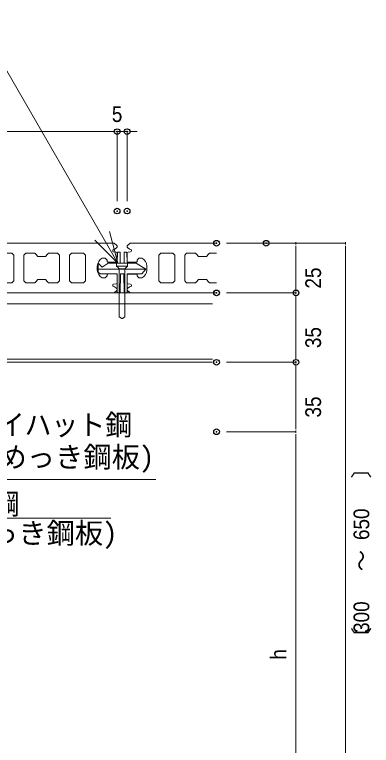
# Model space of a CAD drawing. Units: millimetres, scale not verified. Extents: x -12715 to 12220, y -3398 to 4210.
# Drawn here: x 3192.3 to 3371.9, y 2642.4 to 3010.7 of the extents above; entities that cross this region are included whole.
import ezdxf
from ezdxf.enums import TextEntityAlignment as Align

# ---------------------------------------------------------------- set-up
doc = ezdxf.new("R2010")
doc.units = ezdxf.units.MM
doc.header["$LTSCALE"] = 5.7
doc.header["$PDMODE"] = 32
doc.header["$PDSIZE"] = 2.85
for name, color, linetype, lineweight in [('0-1_デッキ', 7, 'Continuous', 9), ('0-2_文字', 4, 'Continuous', 9), ('0-3_寸法', 7, 'Continuous', 9), ('0-5_根太', 4, 'Continuous', 9), ('0-7_0', 7, 'Continuous', 9), ('0-9_目地材', 7, 'Continuous', 9), ('0-B_WQCS', 4, 'Continuous', 9)]:
    doc.layers.add(name, color=color, linetype=linetype, lineweight=lineweight)
doc.layers.add('0-8_DEFPOINTS', color=7, linetype='Continuous')
doc.styles.add('Osaka', font='')
doc.styles.add('ＭＳ ゴシック', font='')
doc.styles.get('Osaka').set_extended_font_data('Osaka')
doc.styles.get('ＭＳ ゴシック').set_extended_font_data('MS Gothic')

# ---------------------------------------------------------------- blocks, each defined once
blk = doc.blocks.new('_DOT')
at = {"layer": '0-7_0'}
for p, q in [((-20, 0), (-40, 0)), ((-10, 0), (10, 0))]:
    blk.add_line(p, q, dxfattribs=at)
blk = doc.blocks.new('25×145開\u30002軸')
at = {"layer": '0-1_デッキ'}
for p, q in [((-2900, 440.1), (-2900, 429.4)), ((-2892.4, 413.5), (-2853.1, 382.1)), ((-2828.5, 326), (-2881.5, 321.2)), ((-2846.2, 378.5), (-2824.5, 371.9)), ((-2810, 352.5), (-2810, 346.2)), ((2810, 346.2), (2810, 352.5)), ((2824.5, 371.9), (2846.2, 378.5)), ((2881.5, 321.2), (2828.5, 326)), ((2853.1, 382.1), (2892.4, 413.5)), ((2900, 429.4), (2900, 440.1)), ((-2500, 40), (-2500, -40)), ((2500, -40), (2500, 40)), ((-2900, -429.4), (-2900, -440.1)), ((-2853.1, -382.1), (-2892.4, -413.5)), ((-2881.5, -321.2), (-2828.5, -326)), ((-2824.5, -371.9), (-2846.2, -378.5)), ((-2810, -346.2), (-2810, -352.5)), ((2810, -352.5), (2810, -346.2)), ((2846.2, -378.5), (2824.5, -371.9)), ((2828.5, -326), (2881.5, -321.2)), ((2892.4, -413.5), (2853.1, -382.1)), ((2900, -440.1), (2900, -429.4))]:
    blk.add_line(p, q, dxfattribs=at)
for points in [[(2892.7, 455.7), (2839.5, 500), (-2839.5, 500), (-2892.7, 455.7)], [(-2900, 301), (-2900, 130), (-2890, 120), (-2710, 120)], [(2600, 200), (2660, 200), (2700, 160), (2700, 130), (2710, 120), (2890, 120), (2900, 130), (2900, 301)], [(-2710, 120), (-2700, 130), (-2700, 160), (-2660, 200), (-2600, 200)], [(-2600, -200), (-2660, -200), (-2700, -160), (-2700, -130), (-2710, -120), (-2890, -120), (-2900, -130), (-2900, -301)], [(2900, -301), (2900, -130), (2890, -120), (2710, -120), (2700, -130), (2700, -160), (2660, -200), (2600, -200)], [(-2892.7, -455.7), (-2839.5, -500), (2839.5, -500), (2892.7, -455.7)]]:
    blk.add_lwpolyline(points, dxfattribs=at)
for points in [[(-2260, -259.9), (-2260, 259.9), (-2220, 299.9), (-1980, 300), (-1940, 260), (-1940, -260), (-1980, -300), (-2220, -299.9)], [(-1740, -260), (-1740, 260), (-1700, 300), (-1520, 300), (-1480, 260), (-1480, 250), (-1460, 230), (-1300, 230), (-1280, 250), (-1280, 260), (-1240, 300), (-1060, 300), (-1020, 260), (-1020, -260), (-1060, -300), (-1240, -300), (-1280, -260), (-1280, -250), (-1300, -230), (-1460, -230), (-1480, -250), (-1480, -260), (-1520, -300), (-1700, -300)], [(-780, 300), (-600, 300), (-560, 260), (-560, 250), (-540, 230), (-380, 230), (-360, 250), (-360, 260), (-320, 300), (-140, 300), (-100, 260), (-100, -260), (-140, -300), (-320, -300), (-360, -260), (-360, -250), (-380, -230), (-540, -230), (-560, -250), (-560, -260), (-600, -300), (-780, -300), (-820, -260), (-820, 260)], [(140, -300), (100, -260), (100, 260), (140, 300), (320, 300), (360, 260), (360, 250), (380, 230), (540, 230), (560, 250), (560, 260), (600, 300), (780, 300), (820, 260), (820, -260), (780, -300), (600, -300), (560, -260), (560, -250), (540, -230), (380, -230), (360, -250), (360, -260), (320, -300)], [(1280, -260), (1240, -300), (1060, -300), (1020, -260), (1020, 260), (1060, 300), (1240, 300), (1280, 260), (1280, 250), (1300, 230), (1460, 230), (1480, 250), (1480, 260), (1520, 300), (1700, 300), (1740, 260), (1740, -260), (1700, -300), (1520, -300), (1480, -260), (1480, -250), (1460, -230), (1300, -230), (1280, -250)], [(2260, -259.9), (2220, -299.9), (1980, -300), (1940, -260), (1940, 260), (1980, 300), (2220, 299.9), (2260, 259.9)]]:
    blk.add_lwpolyline(points, close=True, dxfattribs=at)
for centre, radius, start, end in [((-2879.7, 440.1), 20.3, 129.80557, 180), ((2879.7, 440.1), 20.3, 0, 50.19443), ((-2879.7, 429.4), 20.3, 180, 231.34019), ((-2879.7, 301), 20.3, 95.07961, 180), ((-2840.4, 397.9), 20.3, 231.34019, 253.30076), ((-2830.3, 346.2), 20.3, 275.07961, 0), ((-2830.3, 352.5), 20.3, 0, 73.30076), ((2830.3, 352.5), 20.3, 106.69924, 180), ((2830.3, 346.2), 20.3, 180, 264.92039), ((2840.4, 397.9), 20.3, 286.69924, 308.65981), ((2879.7, 301), 20.3, 0, 84.92039), ((2879.7, 429.4), 20.3, 308.65981, 0), ((-2688.3, 33.5), 188.4, 1.96794, 62.04932), ((2688.3, 33.5), 188.4, 117.95068, 178.03206), ((-2688.3, -33.5), 188.4, 297.95068, 358.03206), ((2688.3, -33.5), 188.4, 181.96794, 242.04932), ((-2879.7, -301), 20.3, 180, 264.92039), ((-2879.7, -429.4), 20.3, 128.65981, 180), ((-2879.7, -440.1), 20.3, 180, 230.19443), ((-2840.4, -397.9), 20.3, 106.69924, 128.65981), ((-2830.3, -346.2), 20.3, 0, 84.92039), ((-2830.3, -352.5), 20.3, 286.69924, 0), ((2830.3, -346.2), 20.3, 95.07961, 180), ((2830.3, -352.5), 20.3, 180, 253.30076), ((2840.4, -397.9), 20.3, 51.34019, 73.30076), ((2879.7, -301), 20.3, 275.07961, 0), ((2879.7, -429.4), 20.3, 0, 51.34019), ((2879.7, -440.1), 20.3, 309.80557, 0)]:
    blk.add_arc(centre, radius, start, end, dxfattribs=at)
blk = doc.blocks.new('グループ-53-1')
at = {"layer": '0-1_デッキ'}
for p, q in [((119312.8, -981.4), (119259.7, -1025.7)), ((121054.6, -981.4), (119312.8, -981.4)), ((119252.3, -1041.4), (119252.3, -1052.1)), ((119260, -1068), (119299.2, -1099.4)), ((119323.8, -1155.5), (119270.9, -1160.2)), ((119306.1, -1103), (119327.8, -1109.5)), ((119342.3, -1129), (119342.3, -1135.3)), ((119252.3, -1180.4), (119252.3, -1351.4)), ((119452.3, -1321.4), (119492.3, -1281.4)), ((119452.3, -1351.4), (119452.3, -1321.4)), ((119492.3, -1281.4), (119552.3, -1281.4)), ((119252.3, -1351.4), (119262.3, -1361.4)), ((119262.3, -1361.4), (119442.3, -1361.4)), ((119442.3, -1361.4), (119452.3, -1351.4)), ((119652.3, -1441.4), (119652.3, -1521.4)), ((119262.3, -1601.5), (119252.3, -1611.5)), ((119252.3, -1611.5), (119252.3, -1782.5)), ((119442.3, -1601.5), (119262.3, -1601.5)), ((119452.3, -1611.5), (119442.3, -1601.5)), ((119452.3, -1641.4), (119452.3, -1611.5)), ((119492.3, -1681.4), (119452.3, -1641.4)), ((119552.3, -1681.4), (119492.3, -1681.4)), ((119252.3, -1910.8), (119252.3, -1921.5)), ((119299.2, -1863.5), (119260, -1894.9)), ((119270.9, -1802.7), (119323.8, -1807.4)), ((119327.8, -1853.4), (119306.1, -1859.9)), ((119342.3, -1827.6), (119342.3, -1833.9)), ((119259.7, -1937.1), (119312.8, -1981.4)), ((119312.8, -1981.4), (121054.6, -1981.4))]:
    blk.add_line(p, q, dxfattribs=at)
for centre, radius, start, end in [((119272.7, -1041.4), 20.3, 129.80557, 180), ((119272.7, -1052.1), 20.3, 180, 231.34019), ((119272.7, -1180.4), 20.3, 95.07961, 180), ((119311.9, -1083.5), 20.3, 231.34019, 253.30076), ((119322, -1135.3), 20.3, 275.07961, 0), ((119322, -1129), 20.3, 360, 73.30076), ((119464, -1447.9), 188.4, 1.96794, 62.04932), ((119464, -1515), 188.4, 297.95068, 358.03206), ((119272.7, -1782.5), 20.3, 180, 264.92039), ((119272.7, -1910.8), 20.3, 128.65981, 180), ((119311.9, -1879.4), 20.3, 106.69924, 128.65981), ((119322, -1827.6), 20.3, 360, 84.92039), ((119322, -1833.9), 20.3, 286.69924, 0), ((119272.7, -1921.5), 20.3, 180, 230.19443)]:
    blk.add_arc(centre, radius, start, end, dxfattribs=at)
at = {"layer": '0-9_目地材'}
for p, q in [((119892.3, -1221.5), (119932.3, -1181.5)), ((119892.3, -1741.4), (119892.3, -1221.5)), ((119932.3, -1181.5), (120172.3, -1181.4)), ((120172.3, -1181.4), (120212.3, -1221.4)), ((120212.3, -1221.4), (120212.3, -1741.4)), ((120412.3, -1221.4), (120452.3, -1181.4)), ((120412.3, -1741.4), (120412.3, -1221.4)), ((120452.3, -1181.4), (120632.3, -1181.4)), ((120632.3, -1181.4), (120672.3, -1221.4)), ((120672.3, -1221.4), (120672.3, -1231.4)), ((120672.3, -1231.4), (120692.3, -1251.4)), ((120692.3, -1251.4), (120852.3, -1251.4)), ((120852.3, -1251.4), (120872.3, -1231.4)), ((120872.3, -1221.4), (120912.3, -1181.4)), ((120872.3, -1231.4), (120872.3, -1221.4)), ((120912.3, -1181.4), (121054.6, -1181.4)), ((119932.3, -1781.4), (119892.3, -1741.4)), ((120212.3, -1741.4), (120172.3, -1781.5)), ((120452.3, -1781.4), (120412.3, -1741.4)), ((120672.3, -1741.4), (120632.3, -1781.4)), ((120692.3, -1711.4), (120672.3, -1731.4)), ((120672.3, -1731.4), (120672.3, -1741.4)), ((120852.3, -1711.4), (120692.3, -1711.4)), ((120872.3, -1731.4), (120852.3, -1711.4)), ((120872.3, -1741.4), (120872.3, -1731.4)), ((120912.3, -1781.4), (120872.3, -1741.4)), ((120172.3, -1781.5), (119932.3, -1781.4)), ((120632.3, -1781.4), (120452.3, -1781.4)), ((121054.6, -1781.4), (120912.3, -1781.4))]:
    blk.add_line(p, q, dxfattribs=at)
blk = doc.blocks.new('グループ-278-1')
at = {"layer": '0-5_根太'}
for p, q in [((110192.1, -1981.4), (120972.1, -1981.4)), ((110192.1, -3381.4), (110192.1, -1981.4)), ((110192.1, -2201.4), (120972.1, -2201.4)), ((110192.1, -3317.4), (120972.1, -3317.4)), ((110192.1, -3381.4), (120972.1, -3381.4))]:
    blk.add_line(p, q, dxfattribs=at)
blk = doc.blocks.new('シンボル-24')
at = {"layer": '0-2_文字', "style": 'ＭＳ ゴシック', "width": 0.9}
blk.add_text('大引：アイハット鋼', height=417.9, dxfattribs=at).set_placement((-2575.2, -305.6), align=Align.BOTTOM_LEFT)
at = {"layer": '0-2_文字', "style": 'ＭＳ ゴシック'}
blk.add_text('\u3000\u3000 (高耐食めっき鋼板)', height=417.9, dxfattribs=at).set_placement((-2540, -894), align=Align.BOTTOM_LEFT)
blk = doc.blocks.new('シンボル-23')
at = {"layer": '0-2_文字', "style": 'ＭＳ ゴシック', "width": 0.95}
blk.add_text('根太:アイハット鋼', height=417.9, dxfattribs=at).set_placement((-1232, 430.3), align=Align.BOTTOM_LEFT)
at = {"layer": '0-2_文字', "style": 'ＭＳ ゴシック'}
blk.add_text('(高耐食めっき鋼板)', height=417.9, dxfattribs=at).set_placement((-1314.7, -217.8), align=Align.BOTTOM_LEFT)
blk = doc.blocks.new('グループ-405-1')
at = {"layer": '0-B_WQCS'}
for p, q in [((-96.4, 658.2), (-99.7, 469.1)), ((-40, 670), (-84.4, 670)), ((-40, 670), (-40, 658.4)), ((-40, 658.4), (-40, 469.3)), ((40, 658.4), (40, 670)), ((84.4, 670), (40, 670)), ((40, 469.3), (40, 658.4)), ((99.7, 469.1), (96.4, 658.2)), ((-280, 450), (280, 450)), ((480, 330), (-480, 330)), ((400, 230), (480, 330)), ((-100, 211.1), (-100, -138)), ((-33.7, 210.7), (-39.8, -138.4)), ((39.8, -138.4), (33.7, 210.7)), ((100, -138), (100, 211.1)), ((-39.8, -138.4), (-40, -150)), ((40, -150), (39.8, -138.4)), ((-88, -150), (-40, -150)), ((40, -150), (88, -150))]:
    blk.add_line(p, q, dxfattribs=at)
blk.add_lwpolyline([(-480, 450), (-400, 370), (-280, 450), (-99.7, 470), (-96.4, 658.2), (-84.4, 670), (-40, 670), (-40, 450), (40, 450), (40, 670), (84.4, 670), (96.4, 658.2), (99.7, 470), (280, 450), (480, 330), (397.8, 230), (100, 230), (100, -138), (88, -150), (40, -150), (33.4, 230), (-33.4, 230), (-40, -150), (-88, -150), (-100, -138), (-100, 230), (-440, 230), (-480, 270)], close=True, dxfattribs=at)
for centre, start, end in [((-84.4, 658), 90, 179), ((84.4, 658), 1, 90), ((-88, -138), 180, 270), ((88, -138), 270, 0)]:
    blk.add_arc(centre, 12, start, end, dxfattribs=at)
blk = doc.blocks.new('グループ-406-1')
at = {"layer": '0-B_WQCS'}
for p, q in [((110, 450), (110, 390)), ((110, 390), (-110, 390)), ((-110, 390), (-79.9, 359.8)), ((56.4, 336.4), (-56.4, 336.4)), ((-56.4, 303.3), (-56.4, -634)), ((56.4, 303.3), (56.4, -634)), ((110, 390), (79.8, 359.8)), ((-56.4, -634), (-7.3, -668.4)), ((-7.3, -668.4), (0, -670))]:
    blk.add_line(p, q, dxfattribs=at)
for points in [[(110, 450), (-110, 450), (-110, 390)], [(0, -670), (7.2, -668.4), (56.4, -634)]]:
    blk.add_lwpolyline(points, dxfattribs=at)
for centre, start, end in [((-136.4, 303.3), 0, 45), ((136.4, 303.3), 135, 180)]:
    blk.add_arc(centre, 80, start, end, dxfattribs=at)
blk = doc.blocks.new('グループ-407-1')
at = {"layer": '0-B_WQCS'}
for name in ['グループ-405-1', 'グループ-406-1']:
    blk.add_blockref(name, (0, 0), dxfattribs=at)
blk = doc.blocks.new('WQCS2016断')
at = {"layer": '0-B_WQCS'}
blk.add_blockref('グループ-407-1', (0, 0), dxfattribs=at)

msp = doc.modelspace()

# ---------------------------------------------------------------- linework, layer by layer
at = {"layer": '0-2_文字'}
for p, q in [((3171.945, 3010.694), (3244.247, 2885.464)), ((3137.457, 2776.33), (3263.36, 2776.33)), ((3078.298, 2756.863), (3240.786, 2756.863))]:
    msp.add_line(p, q, dxfattribs=at)
msp.add_lwpolyline([(3239.993, 2901.339), (3244.247, 2885.464), (3232.625, 2897.085)], dxfattribs=at)
at = {"layer": '0-3_寸法'}
for p, q in [((3101.398, 2951.707), (3241.391, 2951.707)), ((3241.391, 2951.707), (3238.887, 2951.707)), ((3243.894, 2916.707), (3243.894, 2951.707)), ((3243.894, 2916.707), (3243.894, 2951.707)), ((3243.894, 2951.707), (3248.894, 2951.707)), ((3248.894, 2916.707), (3248.894, 2951.707)), ((3251.398, 2951.707), (3253.902, 2951.707)), ((3298.952, 2895.464), (3333.952, 2895.464)), ((3323.952, 2895.464), (3358.952, 2895.464)), ((3333.952, 2892.96), (3333.952, 2872.968)), ((3358.952, 2892.96), (3358.952, 2582.968)), ((3298.952, 2870.464), (3333.952, 2870.464)), ((3298.952, 2870.464), (3333.952, 2870.464)), ((3333.952, 2837.968), (3333.952, 2867.96)), ((3298.952, 2835.464), (3333.952, 2835.464)), ((3298.952, 2835.464), (3333.952, 2835.464)), ((3333.952, 2802.968), (3333.952, 2832.96)), ((3298.952, 2800.464), (3333.952, 2800.464)), ((3298.952, 2800.464), (3333.952, 2800.464)), ((3333.952, 2797.96), (3333.952, 2582.968))]:
    msp.add_line(p, q, dxfattribs=at)
at = {"layer": '0-8_DEFPOINTS'}
for p in [(3243.894, 2951.707), (3248.894, 2951.707), (3243.894, 2911.707), (3248.894, 2911.707), (3293.952, 2895.464), (3318.952, 2895.464), (3293.952, 2870.464), (3293.952, 2870.464), (3333.952, 2870.464), (3333.952, 2870.464), (3293.952, 2835.464), (3333.952, 2835.464), (3293.952, 2800.464)]:
    msp.add_point(p, dxfattribs=at)

# ---------------------------------------------------------------- block references
at = {"layer": '0-1_デッキ', "xscale": 0.025, "yscale": 0.025}
for name, p in [('25×145開\u30002軸', (3171.394, 2882.964)), ('グループ-53-1', (267.586, 2920))]:
    msp.add_blockref(name, p, dxfattribs=at)
at = {"layer": '0-2_文字', "xscale": 0.025, "yscale": 0.025}
for name, p in [('シンボル-23', (3167.16, 2784.825)), ('シンボル-24', (3143.656, 2763.336))]:
    msp.add_blockref(name, p, dxfattribs=at)
at = {"layer": '0-3_寸法', "xscale": 0.06259308, "yscale": 0.06259308}
msp.add_blockref('_DOT', (3243.894, 2951.707), dxfattribs=at)
msp.add_blockref('_DOT', (3243.894, 2951.707), dxfattribs=at)
for p, rotation in [((3248.894, 2951.707), 180), ((3333.952, 2895.464), 90), ((3358.952, 2895.464), 90), ((3333.952, 2870.464), 270), ((3333.952, 2870.464), 90), ((3333.952, 2835.464), 270), ((3333.952, 2835.464), 90), ((3333.952, 2800.464), 270), ((3333.952, 2800.464), 90)]:
    msp.add_blockref('_DOT', p, dxfattribs=dict(at, rotation=rotation))
at = {"layer": '0-5_根太', "xscale": 0.025, "yscale": 0.025}
msp.add_blockref('グループ-278-1', (267.586, 2920), dxfattribs=at)
at = {"layer": '0-B_WQCS', "xscale": 0.025, "yscale": 0.025}
msp.add_blockref('WQCS2016断', (3246.394, 2874.214), dxfattribs=at)

# ---------------------------------------------------------------- texts
at = {"layer": '0-3_寸法', "style": 'Osaka', "width": 0.9}
msp.add_text('5', height=7.918, dxfattribs=at).set_placement((3241.223, 2954.207), align=Align.BOTTOM_LEFT)
for s, p in [('25', (3348.937, 2872.622)), ('35', (3348.937, 2842.622)), ('35', (3348.937, 2807.622)), ('650', (3373.225, 2745.888)), ('300', (3373.225, 2699.068)), ('h', (3331.452, 2685.551))]:
    msp.add_text(s, height=7.918, rotation=90, dxfattribs=at).set_placement(p, align=Align.BOTTOM_LEFT)
at = {"layer": '0-3_寸法', "style": 'Osaka'}
for s, p in [('〕', (3373.225, 2776.914)), ('～', (3373.225, 2730.094)), ('〔', (3373.225, 2691.171))]:
    msp.add_text(s, height=7.918, rotation=90, dxfattribs=at).set_placement(p, align=Align.BOTTOM_LEFT)

doc.saveas('drawing.dxf')
